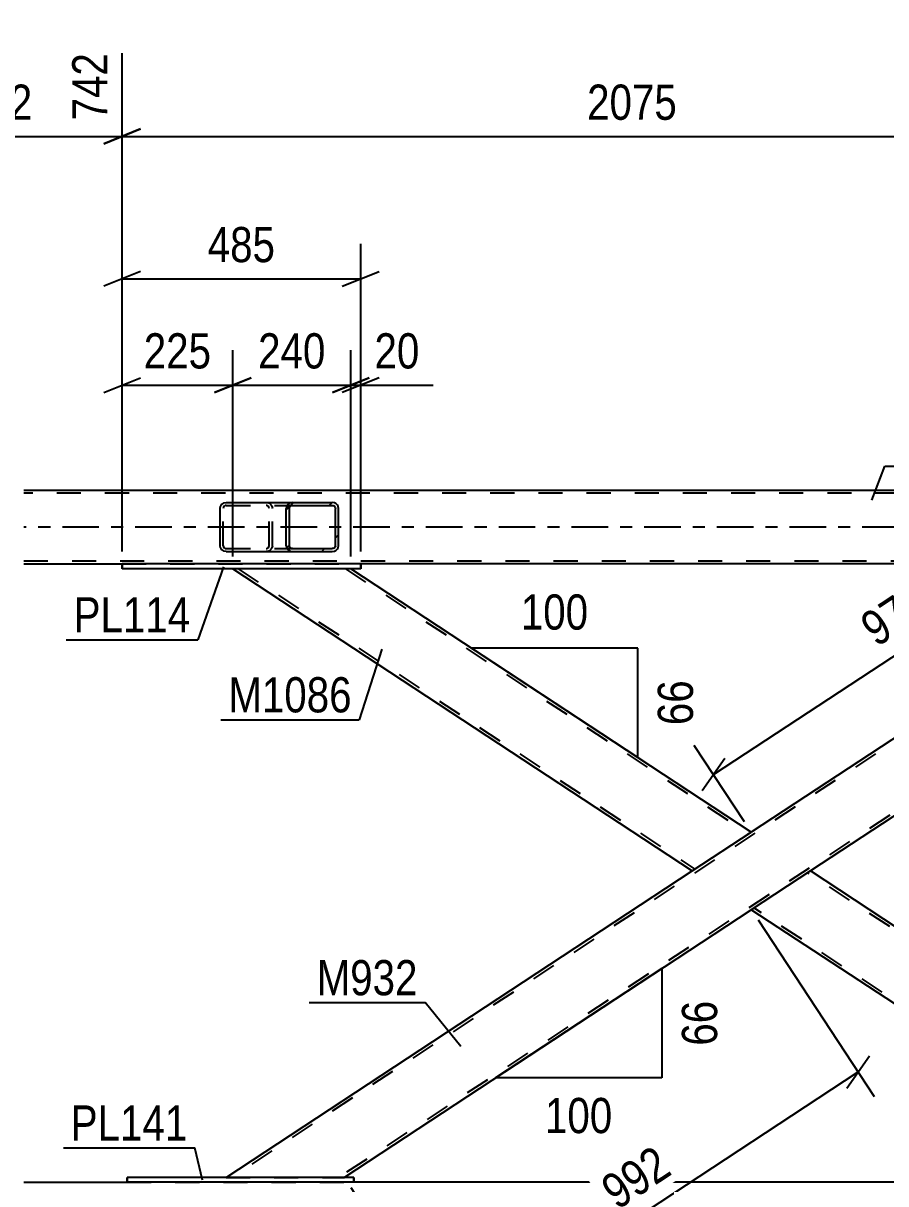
# Model space of a CAD drawing. Header units: millimetres. Extents: x -853 to 336, y -866 to -25.
# Drawn here: x -764.2 to -694, y -544.6 to -450.1 of the extents above; entities that cross this region are included whole.
import ezdxf

# ---------------------------------------------------------------- set-up
doc = ezdxf.new("R2010")
doc.units = ezdxf.units.MM
doc.linetypes.add('DXK_LINE_DOT2', pattern=[3.9198, 1.9599, -1.9599])
doc.linetypes.add('DXK_LINE_DOT3', pattern=[5.9187, 2.979, -0.9799, 0.9799, -0.9799])
doc.styles.add('Arial Narrow', font='ARIALN.TTF', dxfattribs={"height": 0.2})

# ---------------------------------------------------------------- blocks, each defined once
blk = doc.blocks.new('Part-570393679-6016 - 5909')
at = {"color": 2, "linetype": 'Continuous'}
for p, q in [((-700.132, -519.146), (-704.936, -522.306)), ((-700.132, -519.146), (-700.132, -519.146)), ((-664.194, -542.786), (-700.132, -519.146)), ((-704.936, -522.306), (-704.936, -522.306)), ((-671.795, -544.106), (-704.936, -522.306)), ((-664.194, -542.855), (-664.194, -544.106))]:
    blk.add_line(p, q, dxfattribs=at)
at = {"color": 7, "linetype": 'DXK_LINE_DOT2'}
for p, q in [((-700.165, -519.168), (-700.569, -519.434)), ((-700.569, -519.434), (-700.569, -519.434)), ((-700.569, -519.434), (-700.569, -519.434)), ((-700.35, -519.29), (-700.35, -519.29)), ((-664.194, -543.073), (-700.35, -519.29)), ((-700.132, -519.146), (-700.132, -519.146)), ((-704.718, -522.163), (-704.701, -522.152)), ((-671.359, -544.106), (-704.718, -522.163)), ((-664.194, -544.106), (-664.194, -542.786)), ((-664.194, -542.786), (-664.194, -542.786)), ((-664.194, -542.786), (-664.194, -542.786)), ((-664.194, -542.786), (-664.194, -542.855)), ((-664.194, -543.073), (-664.194, -543.141)), ((-671.795, -544.106), (-664.194, -544.106)), ((-671.795, -544.106), (-671.795, -544.106))]:
    blk.add_line(p, q, dxfattribs=at)
blk = doc.blocks.new('Part-570393679-6026 - 5909')
at = {"color": 2, "linetype": 'Continuous'}
for p, q in [((-737.277, -544.106), (-755.738, -544.106)), ((-755.738, -544.506), (-755.738, -544.106)), ((-737.277, -544.106), (-737.277, -544.506)), ((-737.277, -544.106), (-737.277, -544.106)), ((-737.277, -544.506), (-755.738, -544.506)), ((-737.277, -544.506), (-737.277, -544.506))]:
    blk.add_line(p, q, dxfattribs=at)
at = {"color": 7, "linetype": 'DXK_LINE_DOT2'}
for p, q in [((-755.738, -544.106), (-755.738, -544.506)), ((-737.277, -544.506), (-737.277, -544.106)), ((-737.277, -544.106), (-737.277, -544.106)), ((-737.277, -544.506), (-737.277, -544.506))]:
    blk.add_line(p, q, dxfattribs=at)
blk = doc.blocks.new('Part-570393679-6079 - 5909')
at = {"color": 7, "linetype": 'DXK_LINE_DOT2'}
for p, q in [((-671.905, -494.547), (-747.248, -544.106)), ((-672.342, -494.547), (-664.194, -494.547)), ((-672.342, -494.547), (-672.342, -494.547)), ((-664.194, -494.547), (-664.194, -495.507)), ((-664.194, -495.22), (-738.513, -544.106)), ((-664.194, -495.438), (-664.194, -495.463)), ((-664.194, -495.463), (-664.194, -495.507)), ((-664.194, -495.507), (-664.194, -495.507)), ((-664.194, -495.507), (-664.194, -495.507)), ((-709.74, -519.146), (-704.154, -515.472)), ((-700.132, -519.146), (-704.936, -522.306)), ((-747.684, -544.106), (-747.684, -544.106)), ((-747.684, -544.106), (-738.077, -544.106))]:
    blk.add_line(p, q, dxfattribs=at)
at = {"color": 2, "linetype": 'Continuous'}
for p, q in [((-672.342, -494.547), (-704.936, -515.987)), ((-664.194, -494.547), (-664.194, -495.438)), ((-664.194, -495.507), (-700.132, -519.146)), ((-747.684, -544.106), (-709.74, -519.146)), ((-738.077, -544.106), (-704.936, -522.306))]:
    blk.add_line(p, q, dxfattribs=at)
blk = doc.blocks.new('Part-570393679-6084 - 5909')
at = {"color": 2, "linetype": 'Continuous'}
for p, q in [((-747.138, -494.547), (-709.74, -519.146)), ((-704.936, -515.987), (-737.53, -494.547)), ((-709.74, -519.146), (-704.936, -515.987)), ((-704.936, -515.987), (-704.936, -515.987)), ((-709.74, -519.146), (-709.74, -519.146))]:
    blk.add_line(p, q, dxfattribs=at)
at = {"color": 7, "linetype": 'DXK_LINE_DOT2'}
for p, q in [((-737.53, -494.547), (-747.138, -494.547)), ((-746.701, -494.547), (-709.522, -519.003)), ((-737.967, -494.547), (-705.154, -516.13)), ((-737.53, -494.547), (-737.53, -494.547)), ((-704.936, -515.987), (-704.936, -515.987)), ((-705.171, -516.141), (-705.206, -516.164)), ((-709.74, -519.146), (-709.74, -519.146))]:
    blk.add_line(p, q, dxfattribs=at)
blk = doc.blocks.new('Part-570393679-6100 - 5909')
at = {"color": 2, "linetype": 'Continuous'}
for p, q in [((-764.145, -488.147), (-665.006, -488.147)), ((-764.145, -494.147), (-756.145, -494.147)), ((-673.142, -494.147), (-736.73, -494.147))]:
    blk.add_line(p, q, dxfattribs=at)
at = {"color": 7, "linetype": 'DXK_LINE_DOT2'}
for p, q in [((-89.215, -488.387), (-764.145, -488.387)), ((-764.145, -493.907), (-89.215, -493.907)), ((-756.145, -494.147), (-736.73, -494.147))]:
    blk.add_line(p, q, dxfattribs=at)
at = {"color": 7, "linetype": 'DXK_LINE_DOT3'}
blk.add_line((-89.215, -491.147), (-764.145, -491.147), dxfattribs=at)
blk = doc.blocks.new('Part-570393679-6165 - 5909')
at = {"linetype": 'Continuous'}
h = blk.add_hatch(dxfattribs=at)
h.set_pattern_fill('', scale=0.7, style=0, pattern_type=0)
h.set_pattern_definition([(45, (-742.751, -492.8504), (-1.57154, 1.57154), [])])
h.paths.add_polyline_path([(-742.79, -492.667), (-742.751, -492.85), (-742.64, -493.006), (-742.475, -493.11), (-742.279, -493.147), (-739.044, -493.147), (-738.849, -493.11), (-738.683, -493.006), (-738.572, -492.85), (-738.533, -492.667), (-738.533, -489.627), (-738.572, -489.443), (-738.683, -489.287), (-738.849, -489.183), (-739.044, -489.147), (-742.279, -489.147), (-742.475, -489.183), (-742.64, -489.287), (-742.751, -489.443), (-742.79, -489.627)])
h.paths.add_polyline_path([(-742.515, -489.535), (-742.46, -489.457), (-742.377, -489.405), (-742.279, -489.387), (-739.044, -489.387), (-738.946, -489.405), (-738.863, -489.457), (-738.808, -489.535), (-738.789, -489.627), (-738.789, -492.667), (-738.808, -492.759), (-738.863, -492.836), (-738.946, -492.888), (-739.044, -492.907), (-742.279, -492.907), (-742.377, -492.888), (-742.46, -492.836), (-742.515, -492.759), (-742.535, -492.667), (-742.535, -489.627)])
at = {"color": 2, "linetype": 'Continuous'}
for p, q in [((-748.176, -489.627), (-748.137, -489.443)), ((-747.86, -489.183), (-747.665, -489.147)), ((-747.665, -489.147), (-742.279, -489.147)), ((-742.751, -489.443), (-742.79, -489.627)), ((-742.515, -489.535), (-742.46, -489.457)), ((-742.279, -489.147), (-742.475, -489.183)), ((-742.46, -489.457), (-742.377, -489.405)), ((-742.377, -489.405), (-742.279, -489.387)), ((-742.279, -489.147), (-739.044, -489.147)), ((-742.279, -489.387), (-739.044, -489.387)), ((-738.849, -489.183), (-739.044, -489.147)), ((-739.044, -489.387), (-738.946, -489.405)), ((-738.946, -489.405), (-738.863, -489.457)), ((-738.863, -489.457), (-738.808, -489.535)), ((-738.533, -489.627), (-738.572, -489.443)), ((-748.176, -492.667), (-748.176, -489.627)), ((-742.79, -492.667), (-742.79, -489.627)), ((-742.535, -489.627), (-742.515, -489.535)), ((-742.535, -492.667), (-742.535, -489.627)), ((-738.808, -489.535), (-738.789, -489.627)), ((-738.789, -492.667), (-738.789, -489.627)), ((-738.533, -492.667), (-738.533, -489.627)), ((-748.137, -492.85), (-748.176, -492.667)), ((-747.665, -493.147), (-747.86, -493.11)), ((-747.665, -493.147), (-742.279, -493.147)), ((-742.79, -492.667), (-742.751, -492.85)), ((-742.515, -492.759), (-742.535, -492.667)), ((-742.46, -492.836), (-742.515, -492.759)), ((-742.475, -493.11), (-742.279, -493.147)), ((-742.377, -492.888), (-742.46, -492.836)), ((-742.279, -492.907), (-742.377, -492.888)), ((-742.279, -492.907), (-739.044, -492.907)), ((-742.279, -493.147), (-739.044, -493.147)), ((-738.946, -492.888), (-739.044, -492.907)), ((-739.044, -493.147), (-738.849, -493.11)), ((-738.863, -492.836), (-738.946, -492.888)), ((-738.808, -492.759), (-738.863, -492.836)), ((-738.789, -492.667), (-738.808, -492.759)), ((-738.572, -492.85), (-738.533, -492.667))]:
    blk.add_line(p, q, dxfattribs=at)
at = {"color": 7, "linetype": 'DXK_LINE_DOT2'}
for p, q in [((-747.845, -489.457), (-747.901, -489.535)), ((-747.763, -489.405), (-747.845, -489.457)), ((-747.665, -489.387), (-747.763, -489.405)), ((-747.665, -489.387), (-739.044, -489.387)), ((-744.43, -489.147), (-744.234, -489.183)), ((-744.332, -489.405), (-744.43, -489.387)), ((-744.249, -489.457), (-744.332, -489.405)), ((-744.194, -489.535), (-744.249, -489.457)), ((-743.958, -489.443), (-743.919, -489.627)), ((-742.279, -489.147), (-739.044, -489.147)), ((-747.901, -489.535), (-747.92, -489.627)), ((-747.92, -492.667), (-747.92, -489.627)), ((-744.174, -489.627), (-744.194, -489.535)), ((-744.174, -492.667), (-744.174, -489.627)), ((-743.919, -492.667), (-743.919, -489.627)), ((-747.92, -492.667), (-747.901, -492.759)), ((-747.901, -492.759), (-747.845, -492.836)), ((-747.845, -492.836), (-747.763, -492.888)), ((-747.763, -492.888), (-747.665, -492.907)), ((-747.665, -492.907), (-739.044, -492.907)), ((-744.43, -492.907), (-744.332, -492.888)), ((-744.234, -493.11), (-744.43, -493.147)), ((-744.332, -492.888), (-744.249, -492.836)), ((-744.249, -492.836), (-744.194, -492.759)), ((-744.194, -492.759), (-744.174, -492.667)), ((-743.919, -492.667), (-743.958, -492.85)), ((-742.279, -493.147), (-739.044, -493.147))]:
    blk.add_line(p, q, dxfattribs=at)
at = {"color": 2, "linetype": 'Continuous'}
for centre, start, end in [((-747.684, -489.647), 110.75832, 155.68005), ((-742.299, -489.647), 110.75833, 155.68006), ((-739.025, -489.647), 24.31994, 69.24167), ((-747.684, -492.646), 204.31995, 249.24168), ((-742.299, -492.646), 204.31994, 249.24167), ((-739.025, -492.646), 290.75833, 335.68006)]:
    blk.add_arc(centre, 0.496, start, end, dxfattribs=at)
at = {"color": 7, "linetype": 'DXK_LINE_DOT2'}
for centre, start, end in [((-744.41, -489.647), 24.31995, 69.24168), ((-744.41, -492.646), 290.75832, 335.68005)]:
    blk.add_arc(centre, 0.496, start, end, dxfattribs=at)
blk = doc.blocks.new('Part-570393679-6179 - 5909')
at = {"color": 2, "linetype": 'Continuous'}
for p, q in [((-764.145, -544.506), (-755.738, -544.506)), ((-672.595, -544.506), (-737.277, -544.506))]:
    blk.add_line(p, q, dxfattribs=at)
at = {"color": 7, "linetype": 'DXK_LINE_DOT2'}
blk.add_line((-755.738, -544.506), (-737.277, -544.506), dxfattribs=at)
blk = doc.blocks.new('Part-570393679-6268 - 5909')
at = {"color": 2, "linetype": 'Continuous'}
for p, q in [((-736.73, -494.147), (-756.145, -494.147)), ((-756.145, -494.547), (-756.145, -494.147)), ((-736.73, -494.147), (-736.73, -494.547)), ((-736.73, -494.147), (-736.73, -494.147)), ((-736.73, -494.547), (-756.145, -494.547)), ((-736.73, -494.547), (-736.73, -494.547))]:
    blk.add_line(p, q, dxfattribs=at)
at = {"color": 7, "linetype": 'DXK_LINE_DOT2'}
for p, q in [((-756.145, -494.147), (-756.145, -494.547)), ((-736.73, -494.547), (-736.73, -494.147)), ((-736.73, -494.147), (-736.73, -494.147)), ((-736.73, -494.547), (-736.73, -494.547))]:
    blk.add_line(p, q, dxfattribs=at)
blk = doc.blocks.new('StraightDimension-570393679-7404 - 5909')
at = {"color": 7, "linetype": 'Continuous'}
for p, q in [((-673.142, -493.147), (-673.142, -450.723)), ((-756.145, -493.147), (-756.145, -452.551)), ((-754.645, -458.735), (-757.645, -459.935)), ((-674.642, -459.935), (-671.642, -458.735)), ((-756.145, -459.335), (-673.142, -459.335))]:
    blk.add_line(p, q, dxfattribs=at)
at = {"color": 0}
blk.add_wipeout([(-710.387, -458.585), (-710.387, -454.385), (-718.9, -454.385), (-718.9, -458.585)], dxfattribs=at)
at = {"color": 3, "style": 'Arial Narrow'}
blk.add_text('2075', height=2.8633, dxfattribs=at).set_placement((-718.3, -457.985))
at = {"color": 0, "linetype": 'Continuous'}
blk.add_wipeout([(-673.742, -450.123), (-677.942, -450.123), (-677.942, -458.635), (-673.742, -458.635)], dxfattribs=at)
at = {"color": 3, "linetype": 'Continuous', "style": 'Arial Narrow'}
blk.add_text('2817', height=2.8633, rotation=90.00021, dxfattribs=at).set_placement((-674.342, -458.035))
blk = doc.blocks.new('StraightDimension-570393679-7414 - 5909')
at = {"color": 7, "linetype": 'Continuous'}
for p, q in [((-756.145, -493.147), (-756.145, -452.551)), ((-776.245, -487.147), (-776.245, -456.207)), ((-774.745, -458.735), (-777.745, -459.935)), ((-757.645, -459.935), (-754.645, -458.735)), ((-776.245, -459.335), (-756.145, -459.335))]:
    blk.add_line(p, q, dxfattribs=at)
at = {"color": 0}
blk.add_wipeout([(-762.853, -458.585), (-762.853, -454.385), (-769.538, -454.385), (-769.538, -458.585)], dxfattribs=at)
at = {"color": 3, "style": 'Arial Narrow'}
blk.add_text('742', height=2.8633, dxfattribs=at).set_placement((-768.938, -457.985))
at = {"color": 0, "linetype": 'Continuous'}
for points in [[(-756.745, -451.951), (-760.945, -451.951), (-760.945, -458.635), (-756.745, -458.635)], [(-776.845, -455.607), (-781.045, -455.607), (-781.045, -458.635), (-776.845, -458.635)]]:
    blk.add_wipeout(points, dxfattribs=at)
at = {"color": 3, "linetype": 'Continuous', "style": 'Arial Narrow'}
for s, height, p in [('742', 2.8633, (-757.345, -458.035)), ('0', 2.863, (-777.445, -458.035))]:
    blk.add_text(s, height=height, rotation=90.00021, dxfattribs=at).set_placement(p)
blk = doc.blocks.new('StraightDimension-570393679-7856 - 5909')
at = {"color": 7, "linetype": 'Continuous'}
for p, q in [((-756.145, -493.147), (-756.145, -468.08)), ((-736.73, -493.147), (-736.73, -468.08)), ((-754.645, -470.33), (-757.645, -471.53)), ((-738.23, -471.53), (-735.23, -470.33)), ((-756.145, -470.93), (-736.73, -470.93))]:
    blk.add_line(p, q, dxfattribs=at)
at = {"color": 0}
blk.add_wipeout([(-743.096, -470.18), (-743.096, -465.98), (-749.78, -465.98), (-749.78, -470.18)], dxfattribs=at)
at = {"color": 3, "style": 'Arial Narrow'}
blk.add_text('485', height=2.8633, dxfattribs=at).set_placement((-749.18, -469.58))
blk = doc.blocks.new('AngleDimension-570393679-25932 - 5909')
at = {"color": 7, "linetype": 'Continuous'}
for p, q in [((-712.219, -527.097), (-725.754, -536)), ((-712.219, -527.097), (-712.219, -536)), ((-724.508, -535.18), (-725.754, -536)), ((-712.219, -536), (-725.754, -536))]:
    blk.add_line(p, q, dxfattribs=at)
at = {"color": 0}
for points in [[(-707.119, -529.12), (-711.319, -529.12), (-711.319, -533.977), (-707.119, -533.977)], [(-715.644, -541.1), (-715.644, -536.9), (-722.329, -536.9), (-722.329, -541.1)]]:
    blk.add_wipeout(points, dxfattribs=at)
at = {"color": 3, "style": 'Arial Narrow'}
blk.add_text('66', height=2.8633, rotation=90.00021, dxfattribs=at).set_placement((-707.719, -533.377))
blk.add_text('100', height=2.8633, dxfattribs=at).set_placement((-721.729, -540.5))
blk = doc.blocks.new('StraightDimension-570393679-25905 - 5909')
at = {"color": 7, "linetype": 'Continuous'}
for p, q in [((-737.53, -493.547), (-737.53, -476.735)), ((-736.73, -493.147), (-736.73, -476.735)), ((-739.03, -480.185), (-736.03, -478.985)), ((-735.23, -478.985), (-738.23, -480.185)), ((-737.53, -479.585), (-736.73, -479.585)), ((-736.73, -479.585), (-730.824, -479.585)), ((-736.73, -479.585), (-730.824, -479.585))]:
    blk.add_line(p, q, dxfattribs=at)
at = {"color": 0}
blk.add_wipeout([(-731.349, -478.835), (-731.349, -474.635), (-736.205, -474.635), (-736.205, -478.835)], dxfattribs=at)
at = {"color": 3, "style": 'Arial Narrow'}
blk.add_text('20', height=2.8633, dxfattribs=at).set_placement((-735.605, -478.235))
blk = doc.blocks.new('StraightDimension-570393679-7477 - 5909')
at = {"color": 7, "linetype": 'Continuous'}
for p, q in [((-704.386, -523.142), (-694.925, -537.526)), ((-697.167, -536.846), (-695.32, -534.195)), ((-729.384, -557.32), (-696.244, -535.521)), ((-737.527, -544.941), (-728.065, -559.325)), ((-728.461, -555.995), (-730.308, -558.646))]:
    blk.add_line(p, q, dxfattribs=at)
at = {"color": 0}
blk.add_wipeout([(-710.434, -543.957), (-712.742, -540.448), (-718.327, -544.122), (-716.019, -547.631)], dxfattribs=at)
at = {"color": 3, "style": 'Arial Narrow'}
blk.add_text('992', height=2.8633, rotation=33.33468, dxfattribs=at).set_placement((-715.847, -546.8))
blk = doc.blocks.new('StraightDimension-570393679-25906 - 5909')
at = {"color": 7, "linetype": 'Continuous'}
for p, q in [((-747.138, -493.547), (-747.138, -476.735)), ((-737.53, -493.547), (-737.53, -476.735)), ((-748.638, -480.185), (-745.638, -478.985)), ((-736.03, -478.985), (-739.03, -480.185)), ((-747.138, -479.585), (-737.53, -479.585))]:
    blk.add_line(p, q, dxfattribs=at)
at = {"color": 0}
blk.add_wipeout([(-738.992, -478.835), (-738.992, -474.635), (-745.676, -474.635), (-745.676, -478.835)], dxfattribs=at)
at = {"color": 3, "style": 'Arial Narrow'}
blk.add_text('240', height=2.8633, dxfattribs=at).set_placement((-745.076, -478.235))
blk = doc.blocks.new('StraightDimension-570393679-7674 - 5909')
at = {"color": 7, "linetype": 'Continuous'}
for p, q in [((-672.891, -493.711), (-676.983, -487.49)), ((-676.341, -491.197), (-674.494, -488.546)), ((-708.011, -511.311), (-675.417, -489.871)), ((-705.486, -515.151), (-709.578, -508.93)), ((-707.088, -509.986), (-708.935, -512.637))]:
    blk.add_line(p, q, dxfattribs=at)
at = {"color": 0}
blk.add_wipeout([(-689.334, -498.128), (-691.642, -494.619), (-697.227, -498.292), (-694.919, -501.801)], dxfattribs=at)
at = {"color": 3, "style": 'Arial Narrow'}
blk.add_text('975', height=2.8633, rotation=33.33468, dxfattribs=at).set_placement((-694.747, -500.97))
blk = doc.blocks.new('AngleDimension-570393679-25946 - 5909')
at = {"color": 7, "linetype": 'Continuous'}
for p, q in [((-724.942, -502.827), (-727.719, -501)), ((-714.185, -501), (-727.719, -501)), ((-714.185, -509.903), (-727.719, -501)), ((-714.185, -509.903), (-714.185, -501))]:
    blk.add_line(p, q, dxfattribs=at)
at = {"color": 0}
for points in [[(-717.61, -500.1), (-717.61, -495.9), (-724.294, -495.9), (-724.294, -500.1)], [(-709.085, -503.023), (-713.285, -503.023), (-713.285, -507.88), (-709.085, -507.88)]]:
    blk.add_wipeout(points, dxfattribs=at)
at = {"color": 3, "style": 'Arial Narrow'}
blk.add_text('100', height=2.8633, dxfattribs=at).set_placement((-723.694, -499.5))
blk.add_text('66', height=2.8633, rotation=90.00021, dxfattribs=at).set_placement((-709.685, -507.28))
blk = doc.blocks.new('StraightDimension-570393679-25907 - 5909')
at = {"color": 7, "linetype": 'Continuous'}
for p, q in [((-756.145, -493.147), (-756.145, -476.735)), ((-747.138, -493.547), (-747.138, -476.735)), ((-757.645, -480.185), (-754.645, -478.985)), ((-745.638, -478.985), (-748.638, -480.185)), ((-756.145, -479.585), (-747.138, -479.585))]:
    blk.add_line(p, q, dxfattribs=at)
at = {"color": 0}
blk.add_wipeout([(-748.3, -478.835), (-748.3, -474.635), (-754.984, -474.635), (-754.984, -478.835)], dxfattribs=at)
at = {"color": 3, "style": 'Arial Narrow'}
blk.add_text('225', height=2.8633, dxfattribs=at).set_placement((-754.384, -478.235))
blk = doc.blocks.new('Mark-570393679-6022 - 5909')
at = {"color": 30, "linetype": 'Continuous'}
for p in [(-760.927, -541.705), (-749.594, -544.322)]:
    blk.add_line(p, (-750.223, -541.705), dxfattribs=at)
at = {"color": 0}
blk.add_wipeout([(-750.823, -541.105), (-750.823, -538.105), (-760.327, -538.105), (-760.327, -541.105)], dxfattribs=at)
blk.add_wipeout([(-750.823, -541.105), (-750.823, -538.105), (-760.327, -538.105), (-760.327, -541.105)], dxfattribs=at)
at = {"color": 3, "style": 'Arial Narrow'}
blk.add_text('PL141', height=2.8633, dxfattribs=at).set_placement((-760.327, -541.105))
blk = doc.blocks.new('Mark-570393679-6080 - 5909')
at = {"color": 30, "linetype": 'Continuous'}
for p in [(-735.004, -501.101), (-748.102, -506.839)]:
    blk.add_line(p, (-736.85, -506.839), dxfattribs=at)
at = {"color": 0}
blk.add_wipeout([(-737.45, -506.239), (-737.45, -503.239), (-747.502, -503.239), (-747.502, -506.239)], dxfattribs=at)
blk.add_wipeout([(-737.45, -506.239), (-737.45, -503.239), (-747.502, -503.239), (-747.502, -506.239)], dxfattribs=at)
at = {"color": 3, "style": 'Arial Narrow'}
blk.add_text('M1086', height=2.8633, dxfattribs=at).set_placement((-747.502, -506.239))
blk = doc.blocks.new('Mark-570393679-6075 - 5909')
at = {"color": 30, "linetype": 'Continuous'}
for p in [(-740.915, -529.874), (-728.589, -533.446)]:
    blk.add_line(p, (-731.491, -529.874), dxfattribs=at)
at = {"color": 0}
blk.add_wipeout([(-732.091, -529.274), (-732.091, -526.274), (-740.315, -526.274), (-740.315, -529.274)], dxfattribs=at)
blk.add_wipeout([(-732.091, -529.274), (-732.091, -526.274), (-740.315, -526.274), (-740.315, -529.274)], dxfattribs=at)
at = {"color": 3, "style": 'Arial Narrow'}
blk.add_text('M932', height=2.8633, dxfattribs=at).set_placement((-740.315, -529.274))
blk = doc.blocks.new('Mark-570393679-6096 - 5909')
at = {"color": 30, "linetype": 'Continuous'}
for p, q in [((-695.117, -488.961), (-694.07, -486.201)), ((-694.07, -486.201), (-682.821, -486.201))]:
    blk.add_line(p, q, dxfattribs=at)
at = {"color": 0}
blk.add_wipeout([(-683.421, -485.601), (-683.421, -482.601), (-693.47, -482.601), (-693.47, -485.601)], dxfattribs=at)
blk.add_wipeout([(-683.421, -485.601), (-683.421, -482.601), (-693.47, -482.601), (-693.47, -485.601)], dxfattribs=at)
at = {"color": 3, "style": 'Arial Narrow'}
blk.add_text('BC357', height=2.8633, dxfattribs=at).set_placement((-693.47, -485.601))
blk = doc.blocks.new('Mark-570393679-6264 - 5909')
at = {"color": 30, "linetype": 'Continuous'}
for p in [(-747.908, -494.389), (-760.693, -500.324)]:
    blk.add_line(p, (-749.989, -500.324), dxfattribs=at)
at = {"color": 0}
blk.add_wipeout([(-750.589, -499.724), (-750.589, -496.724), (-760.093, -496.724), (-760.093, -499.724)], dxfattribs=at)
blk.add_wipeout([(-750.589, -499.724), (-750.589, -496.724), (-760.093, -496.724), (-760.093, -499.724)], dxfattribs=at)
at = {"color": 3, "style": 'Arial Narrow'}
blk.add_text('PL114', height=2.8633, dxfattribs=at).set_placement((-760.093, -499.724))

msp = doc.modelspace()

# ---------------------------------------------------------------- block references
for name in ['Part-570393679-6100 - 5909', 'Part-570393679-6165 - 5909', 'Part-570393679-6268 - 5909', 'Part-570393679-6079 - 5909', 'Part-570393679-6084 - 5909', 'Part-570393679-6016 - 5909', 'Part-570393679-6026 - 5909', 'Part-570393679-6179 - 5909']:
    msp.add_blockref(name, (0, 0))

# ---------------------------------------------------------------- next in the draw order: block references
for name in ['StraightDimension-570393679-7404 - 5909', 'Mark-570393679-6264 - 5909', 'Mark-570393679-6080 - 5909', 'AngleDimension-570393679-25932 - 5909', 'Mark-570393679-6022 - 5909']:
    msp.add_blockref(name, (0, 0))

# ---------------------------------------------------------------- next in the draw order: block references
for name in ['StraightDimension-570393679-7414 - 5909', 'StraightDimension-570393679-7674 - 5909', 'StraightDimension-570393679-7477 - 5909']:
    msp.add_blockref(name, (0, 0))

# ---------------------------------------------------------------- next in the draw order: block references
for name in ['StraightDimension-570393679-7856 - 5909', 'Mark-570393679-6096 - 5909', 'AngleDimension-570393679-25946 - 5909', 'Mark-570393679-6075 - 5909']:
    msp.add_blockref(name, (0, 0))

# ---------------------------------------------------------------- next in the draw order: block references
msp.add_blockref('StraightDimension-570393679-25905 - 5909', (0, 0))

# ---------------------------------------------------------------- next in the draw order: block references
msp.add_blockref('StraightDimension-570393679-25906 - 5909', (0, 0))

# ---------------------------------------------------------------- next in the draw order: block references
msp.add_blockref('StraightDimension-570393679-25907 - 5909', (0, 0))

doc.saveas('drawing.dxf')
